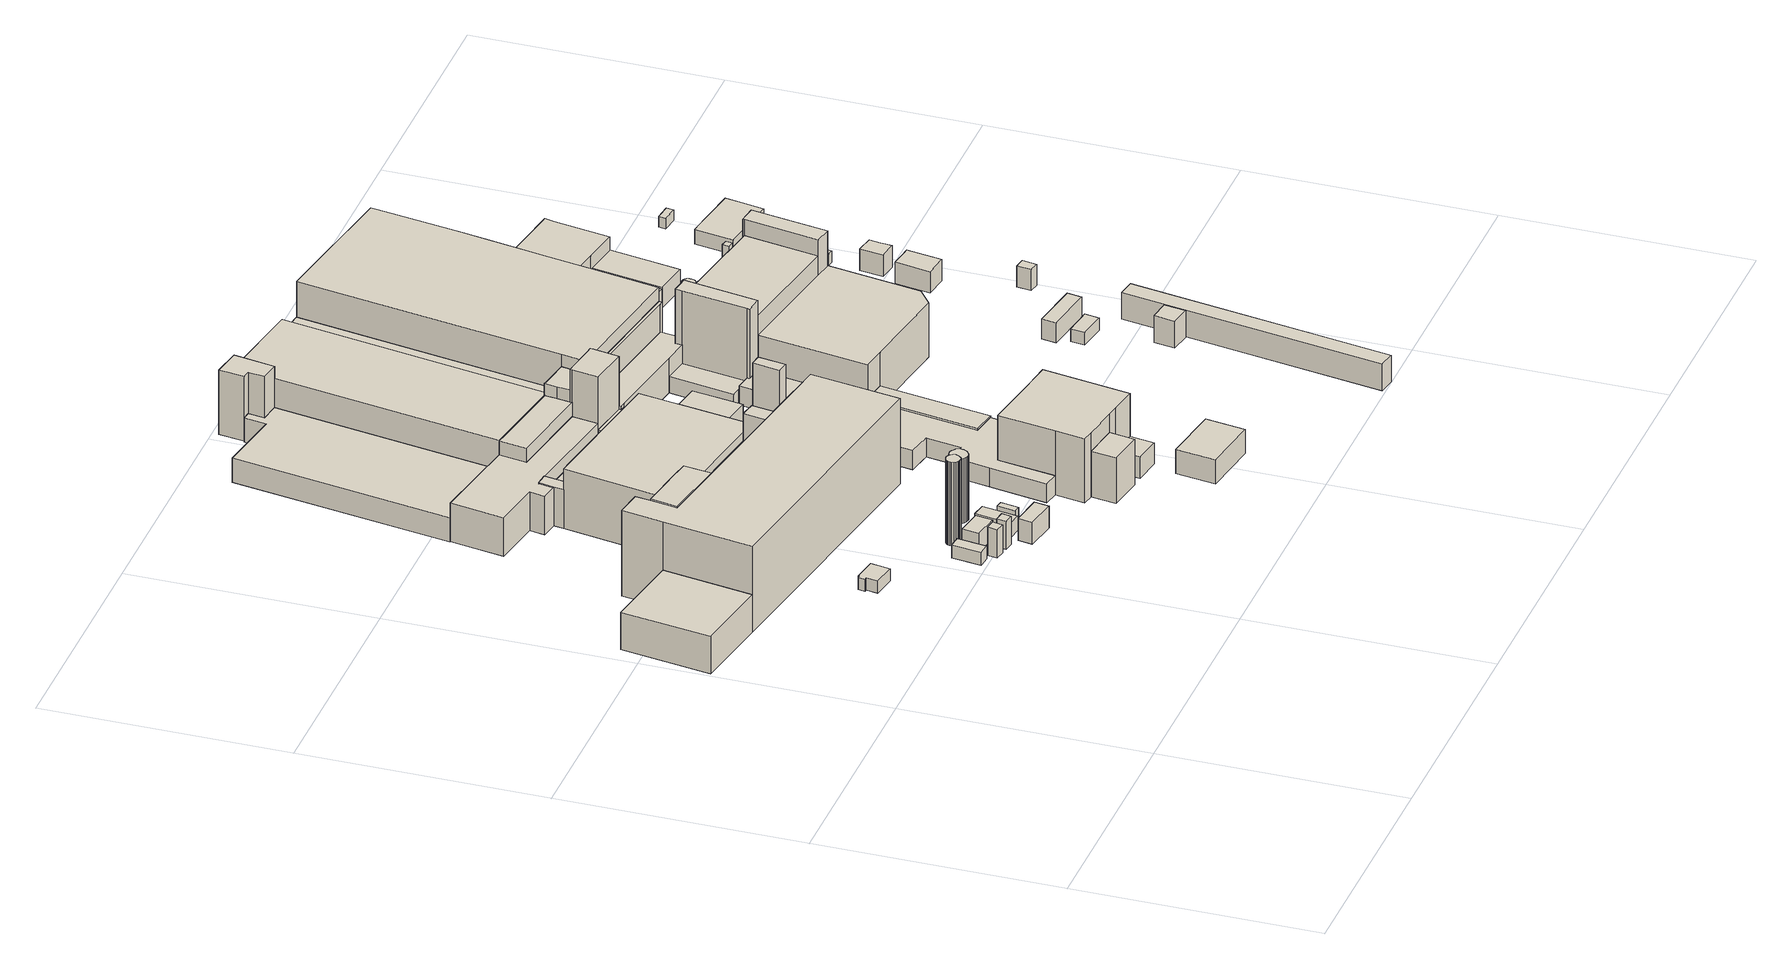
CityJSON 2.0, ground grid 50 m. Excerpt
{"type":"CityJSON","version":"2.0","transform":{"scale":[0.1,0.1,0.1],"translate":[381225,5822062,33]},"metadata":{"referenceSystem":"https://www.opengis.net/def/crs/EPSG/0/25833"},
"CityObjects":{
"building1":{"type":"Building","attributes":{"Gemeindeschluessel":"11000005","BezugspunktDach":"2200","function":"31001_2143","measuredHeight":2.59,"storeysAboveGround":1},"address":[{"country":"Germany","locality":"Berlin","thoroughfareNumber":"44 (38)","thoroughfareName":"Nonnendammallee"}],"geometry":[{"type":"Solid","lod":"1","boundaries":[[[[0,1,2,3,4,5,6,7]],[[8,9,10,11,12,13,14,15]],[[8,15,7,6]],[[9,8,6,5]],[[10,9,5,4]],[[11,10,4,3]],[[12,11,3,2]],[[13,12,2,1]],[[14,13,1,0]],[[15,14,0,7]]]]}]},
"building2":{"type":"Building","attributes":{"Gemeindeschluessel":"11000005","function":"31001_2143"},"address":[{"country":"Germany","locality":"Berlin","thoroughfareNumber":"44 (17)","thoroughfareName":"Nonnendammallee"}],"children":["building2-1","building2-2"]},
"building2-1":{"type":"BuildingPart","attributes":{"BezugspunktDach":"2200","measuredHeight":18.39,"storeysAboveGround":5},"parents":["building2"],"geometry":[{"type":"MultiSurface","lod":"1","boundaries":[[[16,17,18,19,20,21,22,23,24,25,26]],[[27,28,29,30,31,32,33,34,35,36,37]],[[27,38,39,40,26,25]],[[28,27,25,24]],[[29,28,24,23]],[[30,29,23,22]],[[31,30,22,21]],[[32,31,21,20]],[[33,32,20,19]],[[34,33,19,18]],[[35,34,18,17]],[[36,35,17,16]],[[37,36,16,26]],[[37,40,39,38,27]]]}]},
"building2-2":{"type":"BuildingPart","attributes":{"BezugspunktDach":"2200","measuredHeight":7.97,"storeysAboveGround":5},"parents":["building2"],"geometry":[{"type":"MultiSurface","lod":"1","boundaries":[[[39,38,41,42]],[[43,27,37,44]],[[43,44,42,41]],[[27,43,41,38]],[[37,27,37,39]],[[44,37,39,42]],[[45,38,39,37,27]]]}]},
"building3":{"type":"Building","attributes":{"Gemeindeschluessel":"11000005","BezugspunktDach":"2200","function":"31001_2100","measuredHeight":2.79,"storeysAboveGround":1},"address":[{"country":"Germany","locality":"Berlin","thoroughfareNumber":"44 (81)","thoroughfareName":"Nonnendammallee"}],"geometry":[{"type":"Solid","lod":"1","boundaries":[[[[46,47,48,49]],[[50,51,52,53]],[[50,53,49,48]],[[51,50,48,47]],[[52,51,47,46]],[[53,52,46,49]]]]}]},
"building4":{"type":"Building","attributes":{"Gemeindeschluessel":"11000005","BezugspunktDach":"2200","function":"31001_2200","measuredHeight":6.1,"storeysAboveGround":1},"address":[{"country":"Germany","locality":"Berlin","thoroughfareNumber":"44 (39)","thoroughfareName":"Nonnendammallee"}],"geometry":[{"type":"Solid","lod":"1","boundaries":[[[[54,55,56,57]],[[58,59,60,61]],[[58,61,57,56]],[[59,58,56,55]],[[60,59,55,54]],[[61,60,54,57]]]]}]},
"building5":{"type":"Building","attributes":{"Gemeindeschluessel":"11000005","BezugspunktDach":"2200","function":"31001_2200","measuredHeight":6.07,"storeysAboveGround":1},"address":[{"country":"Germany","locality":"Berlin","thoroughfareNumber":"44 (40)","thoroughfareName":"Nonnendammallee"}],"geometry":[{"type":"Solid","lod":"1","boundaries":[[[[62,63,64,65]],[[66,67,68,69]],[[66,69,65,64]],[[67,66,64,63]],[[68,67,63,62]],[[69,68,62,65]]]]}]},
"building6":{"type":"Building","attributes":{"Gemeindeschluessel":"11000005","BezugspunktDach":"2200","function":"31001_2200","measuredHeight":4.49,"storeysAboveGround":1},"address":[{"country":"Germany","locality":"Berlin","thoroughfareNumber":"44 (69)","thoroughfareName":"Nonnendammallee"}],"geometry":[{"type":"Solid","lod":"1","boundaries":[[[[70,71,72,73]],[[74,75,76,77]],[[74,77,73,72]],[[75,74,72,71]],[[76,75,71,70]],[[77,76,70,73]]]]}]},
"building7":{"type":"Building","attributes":{"Gemeindeschluessel":"11000005","BezugspunktDach":"2200","function":"31001_2200","measuredHeight":18.06,"storeysAboveGround":1},"address":[{"country":"Germany","locality":"Berlin","thoroughfareNumber":"44 (44)","thoroughfareName":"Nonnendammallee"}],"geometry":[{"type":"Solid","lod":"1","boundaries":[[[[78,79,80,81,82,83,84,85,86,87,88,89,90,91,92,93,94,95,96,97,98,99,100]],[[101,102,103,104,105,106,107,108,109,110,111,112,113,114,115,116,117,118,119,120,121,122,123]],[[101,123,100,99]],[[102,101,99,98]],[[103,102,98,97]],[[104,103,97,96]],[[105,104,96,95]],[[106,105,95,94]],[[107,106,94,93]],[[108,107,93,92]],[[109,108,92,91]],[[110,109,91,90]],[[111,110,90,89]],[[112,111,89,88]],[[113,112,88,87]],[[114,113,87,86]],[[115,114,86,85]],[[116,115,85,84]],[[117,116,84,83]],[[118,117,83,82]],[[119,118,82,81]],[[120,119,81,80]],[[121,120,80,79]],[[122,121,79,78]],[[123,122,78,100]]]]}]},
"building8":{"type":"Building","attributes":{"Gemeindeschluessel":"11000005","BezugspunktDach":"2200","function":"31001_2200","measuredHeight":4.67,"storeysAboveGround":1},"address":[{"country":"Germany","locality":"Berlin","thoroughfareNumber":"44 (80)","thoroughfareName":"Nonnendammallee"}],"geometry":[{"type":"Solid","lod":"1","boundaries":[[[[124,125,126,127]],[[128,129,130,131]],[[128,131,127,126]],[[129,128,126,125]],[[130,129,125,124]],[[131,130,124,127]]]]}]},
"building9":{"type":"Building","attributes":{"Gemeindeschluessel":"11000005","BezugspunktDach":"2200","function":"31001_2200","measuredHeight":3.02,"storeysAboveGround":1},"address":[{"country":"Germany","locality":"Berlin","thoroughfareNumber":"44 (41)","thoroughfareName":"Nonnendammallee"}],"geometry":[{"type":"Solid","lod":"1","boundaries":[[[[132,133,134,135]],[[136,137,138,139]],[[136,139,135,134]],[[137,136,134,133]],[[138,137,133,132]],[[139,138,132,135]]]]}]},
"building10":{"type":"Building","attributes":{"Gemeindeschluessel":"11000005","BezugspunktDach":"2200","function":"51009_1610","measuredHeight":8.38,"storeysAboveGround":0},"address":[{"country":"Germany","locality":"Berlin"}],"geometry":[{"type":"Solid","lod":"1","boundaries":[[[[140,141,142,143,144]],[[145,146,147,148,149]],[[145,149,144,143]],[[146,145,143,142]],[[147,146,142,141]],[[148,147,141,140]],[[149,148,140,144]]]]}]},
"building11":{"type":"Building","attributes":{"Gemeindeschluessel":"11000005","BezugspunktDach":"2200","function":"31001_2200","measuredHeight":13.95,"storeysAboveGround":1},"address":[{"country":"Germany","locality":"Berlin","thoroughfareNumber":"44 (43)","thoroughfareName":"Nonnendammallee"}],"geometry":[{"type":"Solid","lod":"1","boundaries":[[[[150,151,152,153,154,155,156,157,158,159,160,161,162,163,164,165,166,167,168,169,170,171,172,173,174]],[[175,176,177,178,179,180,181,182,183,184,185,186,187,188,189,190,191,192,193,194,195,196,197,198,199]],[[175,199,174,173]],[[176,175,173,172]],[[177,176,172,171]],[[178,177,171,170]],[[179,178,170,169]],[[180,179,169,168]],[[181,180,168,167]],[[182,181,167,166]],[[183,182,166,165]],[[184,183,165,164]],[[185,184,164,163]],[[186,185,163,162]],[[187,186,162,161]],[[188,187,161,160]],[[189,188,160,159]],[[190,189,159,158]],[[191,190,158,157]],[[192,191,157,156]],[[193,192,156,155]],[[194,193,155,154]],[[195,194,154,153]],[[196,195,153,152]],[[197,196,152,151]],[[198,197,151,150]],[[199,198,150,174]]]]}]},
"building12":{"type":"Building","attributes":{"Gemeindeschluessel":"11000005","BezugspunktDach":"2200","function":"31001_2200","measuredHeight":2.34,"storeysAboveGround":1},"address":[{"country":"Germany","locality":"Berlin","thoroughfareNumber":"44 (42)","thoroughfareName":"Nonnendammallee"}],"geometry":[{"type":"Solid","lod":"1","boundaries":[[[[200,201,202,203]],[[204,205,206,207]],[[204,207,203,202]],[[205,204,202,201]],[[206,205,201,200]],[[207,206,200,203]]]]}]},
"building13":{"type":"Building","attributes":{"Gemeindeschluessel":"11000005","BezugspunktDach":"2200","function":"31001_2111","measuredHeight":9.82,"storeysAboveGround":2},"address":[{"country":"Germany","locality":"Berlin","thoroughfareNumber":"44 (21)","thoroughfareName":"Nonnendammallee"}],"geometry":[{"type":"Solid","lod":"1","boundaries":[[[[208,209,210,211]],[[212,213,214,215]],[[212,215,211,210]],[[213,212,210,209]],[[214,213,209,208]],[[215,214,208,211]]]]}]},
"building14":{"type":"Building","attributes":{"Gemeindeschluessel":"11000005","BezugspunktDach":"2200","function":"31001_2111","measuredHeight":4.55,"storeysAboveGround":1},"address":[{"country":"Germany","locality":"Berlin","thoroughfareNumber":"44 (22)","thoroughfareName":"Nonnendammallee"}],"geometry":[{"type":"Solid","lod":"1","boundaries":[[[[216,217,218,219]],[[220,221,222,223]],[[220,223,219,218]],[[221,220,218,217]],[[222,221,217,216]],[[223,222,216,219]]]]}]},
"building15":{"type":"Building","attributes":{"Gemeindeschluessel":"11000005","BezugspunktDach":"2200","function":"51009_1610","measuredHeight":6.67,"storeysAboveGround":0},"address":[{"country":"Germany","locality":"Berlin"}],"geometry":[{"type":"Solid","lod":"1","boundaries":[[[[224,225,226,227,228,229,230]],[[231,232,233,234,235,236,237]],[[231,237,230,229]],[[232,231,229,228]],[[233,232,228,227]],[[234,233,227,226]],[[235,234,226,225]],[[236,235,225,224]],[[237,236,224,230]]]]}]},
"building16":{"type":"Building","attributes":{"Gemeindeschluessel":"11000005","BezugspunktDach":"2200","function":"31001_2523","measuredHeight":5.14,"storeysAboveGround":1},"address":[{"country":"Germany","locality":"Berlin","thoroughfareNumber":"44 (20)","thoroughfareName":"Nonnendammallee"}],"geometry":[{"type":"Solid","lod":"1","boundaries":[[[[238,239,240,241]],[[242,243,244,245]],[[242,245,241,240]],[[243,242,240,239]],[[244,243,239,238]],[[245,244,238,241]]]]}]},
"building17":{"type":"Building","attributes":{"Gemeindeschluessel":"11000005","function":"31001_2520"},"address":[{"country":"Germany","locality":"Berlin","thoroughfareNumber":"44 (18)","thoroughfareName":"Nonnendammallee"}],"children":["building17-1","building17-2"]},
"building17-1":{"type":"BuildingPart","attributes":{"BezugspunktDach":"2200","measuredHeight":13.82,"storeysAboveGround":3},"parents":["building17"],"geometry":[{"type":"MultiSurface","lod":"1","boundaries":[[[246,247,248,249,250,251,252,253,254]],[[255,256,257,258,221,220,213,212,259]],[[255,259,254,253]],[[256,255,260,261,262,263,253,252]],[[264,262,252,251]],[[257,256,261,265,266]],[[258,257,251,250]],[[221,258,250,249]],[[220,221,249,248]],[[213,220,248,247]],[[212,213,247,246]],[[259,212,246,254]],[[263,262,261,260]],[[266,265,261,262,264]]]}]},
"building17-2":{"type":"BuildingPart","attributes":{"BezugspunktDach":"2200","measuredHeight":4.2,"storeysAboveGround":3},"parents":["building17"],"geometry":[{"type":"Solid","lod":"1","boundaries":[[[[263,262,264,267,268,269,270,271,272,273,274,275,276,277,278,279,280,281,282,283]],[[284,285,286,287,288,289,290,291,292,293,294,295,296,297,298,299,265,261,260,300]],[[284,300,283,282]],[[285,284,282,281]],[[286,285,281,280]],[[287,286,280,279]],[[288,287,279,278]],[[289,288,278,277]],[[290,289,277,276]],[[291,290,276,275]],[[292,291,275,274]],[[293,292,274,273]],[[294,293,273,272]],[[295,294,272,271]],[[296,295,271,270]],[[297,296,270,269]],[[298,297,269,268]],[[299,298,268,267]],[[265,299,267,264]],[[300,260,263,283]],[[261,265,264,262]],[[261,262,263,260]]]]}]},
"building18":{"type":"Building","attributes":{"Gemeindeschluessel":"11000005","BezugspunktDach":"2200","function":"31001_2143","measuredHeight":4.33,"storeysAboveGround":1},"address":[{"country":"Germany","locality":"Berlin","thoroughfareNumber":"44 (10)","thoroughfareName":"Nonnendammallee"}],"geometry":[{"type":"Solid","lod":"1","boundaries":[[[[301,302,303,304,305,306]],[[307,308,309,310,311,312]],[[307,312,306,305]],[[308,307,305,304]],[[309,308,304,303]],[[310,309,303,302]],[[311,310,302,301]],[[312,311,301,306]]]]}]},
"building19":{"type":"Building","attributes":{"Gemeindeschluessel":"11000005","BezugspunktDach":"2200","function":"51009_1610","measuredHeight":4.58,"storeysAboveGround":0},"address":[{"country":"Germany","locality":"Berlin"}],"geometry":[{"type":"Solid","lod":"1","boundaries":[[[[313,314,315,316]],[[297,317,299,298]],[[297,298,316,315]],[[317,297,315,314]],[[299,317,314,313]],[[298,299,313,316]]]]}]},
"building20":{"type":"Building","attributes":{"Gemeindeschluessel":"11000005","BezugspunktDach":"2200","function":"31001_2523","measuredHeight":11.85,"storeysAboveGround":1},"address":[{"country":"Germany","locality":"Berlin","thoroughfareNumber":"44 (71)","thoroughfareName":"Nonnendammallee"}],"geometry":[{"type":"Solid","lod":"1","boundaries":[[[[318,319,320,321]],[[322,323,324,325]],[[322,325,321,320]],[[323,322,320,319]],[[324,323,319,318]],[[325,324,318,321]]]]}]},
"building21":{"type":"Building","attributes":{"Gemeindeschluessel":"11000005","function":"31001_2111"},"address":[{"country":"Germany","locality":"Berlin","thoroughfareNumber":"44 (9)","thoroughfareName":"Nonnendammallee"}],"children":["building21-1","building21-2","building21-3","building21-4","building21-5","building21-6","building21-7","building21-8","building21-9","building21-10","building21-11","building21-12","building21-13","building21-14","building21-15","building21-16","building21-17","building21-18","building21-19","building21-20","building21-21","building21-22"]},
"building21-1":{"type":"BuildingPart","attributes":{"BezugspunktDach":"2200","measuredHeight":19.28,"storeysAboveGround":5},"parents":["building21"],"geometry":[{"type":"MultiSurface","lod":"1","boundaries":[[[326,327,328,329,330]],[[331,332,333,334,335]],[[336,337,338,339,331,335,330,329]],[[332,331,329,328]],[[333,332,328,327]],[[334,333,327,326]],[[335,334,326,330]],[[339,338,337,336]]]}]},
"building21-2":{"type":"BuildingPart","attributes":{"BezugspunktDach":"2200","measuredHeight":7.41,"storeysAboveGround":5},"parents":["building21"],"geometry":[{"type":"MultiSurface","lod":"1","boundaries":[[[340,341,342,343,344,345,346,347,348,349,350,351,352]],[[353,354,355,356,357,358,359,360,361,362,363,364,365]],[[366,367,349,348]],[[356,355,368,369]],[[357,356,348,347]],[[358,357,347,346]],[[359,358,346,345]],[[360,359,345,344]],[[361,360,344,343]],[[370,371,372,362,361,343,342]],[[373,374,370,362,363,362,342,341]],[[364,363,341,340]],[[365,364,340,352]],[[353,365,352,351]],[[354,353,351,350]],[[354,350,349,355]],[[369,368,367,366]],[[362,372,371,370]],[[363,362,370,374,373]]]}]},
"building21-3":{"type":"BuildingPart","attributes":{"BezugspunktDach":"2200","measuredHeight":4.1,"storeysAboveGround":5},"parents":["building21"],"geometry":[{"type":"MultiSurface","lod":"1","boundaries":[[[375,376,377,371,374,378,379,380]],[[381,382,363,372,383,384,385,386]],[[381,386,380,379]],[[382,381,379,378]],[[363,382,378,374]],[[383,372,371,377]],[[384,383,377,376]],[[385,384,376,375]],[[386,385,375,380]],[[372,362,370,371]],[[363,374,370,362]]]}]},
"building21-4":{"type":"BuildingPart","attributes":{"BezugspunktDach":"2200","measuredHeight":19.28,"storeysAboveGround":5},"parents":["building21"],"geometry":[{"type":"MultiSurface","lod":"1","boundaries":[[[387,388,389,390,391,392,393,394,395,396,397]],[[398,399,400,401,402,403,355,365,404,405,406]],[[398,407,408,406,397,396]],[[399,398,396,395],[398,399,409,410]],[[400,399,395,394]],[[401,400,394,393]],[[402,401,393,392]],[[403,402,392,391]],[[411,367,412,391,390]],[[355,403,413,414,368]],[[365,355,390,389],[353,365,352,351],[350,349,355,354,353,351]],[[404,365,389,388]],[[415,416,388,387]],[[406,408,407,398]],[[409,399,398,410]],[[368,414,413,412,367,411]],[[352,365,353,351]],[[351,353,354,350]],[[354,355,349,350]],[[417,405,404,416,415]],[[406,405,387,397]]]}]},
"building21-5":{"type":"BuildingPart","attributes":{"BezugspunktDach":"2200","measuredHeight":13.25,"storeysAboveGround":5},"parents":["building21"],"geometry":[{"type":"MultiSurface","lod":"1","boundaries":[[[418,419,416,415,420]],[[405,404,421,422,423]],[[404,405,404,416]],[[421,404,416,419]],[[422,421,419,418]],[[423,424,425,418,420]],[[423,420,415,405]],[[416,404,405,415]],[[422,425,424,423]]]}]},
"building21-6":{"type":"BuildingPart","attributes":{"BezugspunktDach":"2200","measuredHeight":9.04,"storeysAboveGround":5},"parents":["building21"],"geometry":[{"type":"MultiSurface","lod":"1","boundaries":[[[410,409,426,427,428]],[[429,430,399,398,431]],[[430,429,427,426]],[[399,430,426,409]],[[429,431,428,427]],[[432,398,399,433,409,410]],[[398,410,428,431]]]}]},
"building21-7":{"type":"BuildingPart","attributes":{"BezugspunktDach":"2200","measuredHeight":7.42,"storeysAboveGround":5},"parents":["building21"],"geometry":[{"type":"MultiSurface","lod":"1","boundaries":[[[434,435,436,437,438,425,424,439,440]],[[232,423,422,441,442,443,444,234,233]],[[232,233,440,439]],[[441,422,425,438]],[[442,441,445,441,442,437]],[[444,443,436,435]],[[234,444,435,434]],[[233,234,434,440]],[[423,232,439,424]],[[422,423,424,425]],[[438,437,442,441,445]],[[443,442,437,436]]]}]},
"building21-8":{"type":"BuildingPart","attributes":{"BezugspunktDach":"2200","measuredHeight":18.5,"storeysAboveGround":5},"parents":["building21"],"geometry":[{"type":"MultiSurface","lod":"1","boundaries":[[[446,447,448,449,450]],[[451,452,453,454,455]],[[451,455,450,449]],[[452,451,449,448]],[[453,452,453,456,457,448,447]],[[458,459,460,447,446]],[[461,454,453,462,463]],[[455,454,446,450]],[[457,456,453,452]],[[461,463,459,458]],[[463,462,460,459]]]}]},
"building21-9":{"type":"BuildingPart","attributes":{"BezugspunktDach":"2200","measuredHeight":19.13,"storeysAboveGround":5},"parents":["building21"],"geometry":[{"type":"MultiSurface","lod":"1","boundaries":[[[464,465,466,467,468,469,470]],[[294,443,442,441,471,296,295]],[[294,295,470,469]],[[443,294,469,468]],[[442,437,436,468,467]],[[438,437,442,467,466]],[[471,441,466,465]],[[472,473,474,465,464]],[[295,296,464,470]],[[443,436,437,442]],[[441,442,437,438]],[[296,471,474,473,472]]]}]},
"building21-10":{"type":"BuildingPart","attributes":{"BezugspunktDach":"2200","measuredHeight":18.09,"storeysAboveGround":5},"parents":["building21"],"geometry":[{"type":"MultiSurface","lod":"1","boundaries":[[[475,476,477,478,479,480,481]],[[482,483,406,405,423,232,231]],[[484,485,231,481,480]],[[483,486,487,480,479]],[[408,488,479,478]],[[387,397,478,477]],[[420,415,405,423,405,477,476]],[[439,424,476,475]],[[231,232,475,481]],[[482,231,485,484]],[[482,487,486,483]],[[406,483,489,488,408]],[[405,406,397,387]],[[423,405,415,420]],[[232,423,424,439]]]}]},
"building21-11":{"type":"BuildingPart","attributes":{"BezugspunktDach":"2200","measuredHeight":18.71,"storeysAboveGround":5},"parents":["building21"],"geometry":[{"type":"MultiSurface","lod":"1","boundaries":[[[490,491,492,493]],[[494,495,496,497]],[[494,498,499,493,492]],[[495,500,501,492,491]],[[496,495,491,490]],[[497,496,490,493]],[[497,499,498,494]],[[494,502,501,500,495]]]}]},
"building21-12":{"type":"BuildingPart","attributes":{"BezugspunktDach":"2200","measuredHeight":5.95,"storeysAboveGround":5},"parents":["building21"],"geometry":[{"type":"Solid","lod":"1","boundaries":[[[[366,503,412,367]],[[414,504,369,368]],[[504,414,412,503]],[[369,504,503,366]],[[414,368,367,412]],[[368,369,366,367]]]]}]},
"building21-13":{"type":"BuildingPart","attributes":{"BezugspunktDach":"2200","measuredHeight":14.47,"storeysAboveGround":5},"parents":["building21"],"geometry":[{"type":"MultiSurface","lod":"1","boundaries":[[[456,501,500,505,506,507,508,509,510,511,457]],[[149,148,512,513,514,515,516,517,518,453,452]],[[149,452,457,511]],[[148,149,511,510]],[[512,148,512,519,520,510,509]],[[513,512,509,508]],[[514,513,508,507]],[[515,514,507,506]],[[516,515,506,505]],[[517,516,505,500]],[[518,517,495,494,501]],[[453,518,521,462,460,498,501,456]],[[520,519,512,148]],[[500,501,494,495]],[[498,460,462,521]],[[452,453,456,457,522]]]}]},
"building21-14":{"type":"BuildingPart","attributes":{"BezugspunktDach":"2200","measuredHeight":8.29,"storeysAboveGround":5},"parents":["building21"],"geometry":[{"type":"MultiSurface","lod":"1","boundaries":[[[523,524,525,526,527,485,484,528,529,530,531]],[[532,533,534,535,536,537,538,539,540,541,542]],[[532,542,531,530]],[[533,543,544,545,530,529]],[[534,533,529,546,547]],[[535,534,548,547,549]],[[536,535,482,231]],[[537,536,485,527],[550,147,551,552]],[[538,537,527,526]],[[539,538,526,525]],[[540,539,525,524]],[[541,540,524,523]],[[542,541,523,531]],[[532,545,544,543,533]],[[547,546,529,528]],[[549,547,548,528,484]],[[231,482,553,484,485]],[[551,147,550,552]]]}]},
"building21-15":{"type":"BuildingPart","attributes":{"BezugspunktDach":"2200","measuredHeight":14.52,"storeysAboveGround":5},"parents":["building21"],"geometry":[{"type":"MultiSurface","lod":"1","boundaries":[[[499,498,460,459,458]],[[463,462,521,554,461]],[[554,521,494,497,499]],[[461,554,499,458]],[[463,461,458,459]],[[463,459,460,462]],[[462,555,460,498,521]],[[498,499,497,494]]]}]},
"building21-16":{"type":"BuildingPart","attributes":{"BezugspunktDach":"2200","measuredHeight":5.26,"storeysAboveGround":5},"parents":["building21"],"geometry":[{"type":"MultiSurface","lod":"1","boundaries":[[[543,556,557,558,559,560,561,544]],[[562,563,564,565,566,567,568,569]],[[562,569,544,561]],[[563,562,561,560]],[[564,563,560,559]],[[565,564,559,570,571]],[[566,565,571,572]],[[567,566,573,572,574]],[[568,567,574,546,543]],[[569,568,543,533,532]],[[571,570,559,558]],[[572,571,575,558,557]],[[574,572,573,557,556]],[[556,543,546,574]],[[532,533,543,544]]]}]},
"building21-17":{"type":"BuildingPart","attributes":{"BezugspunktDach":"2200","measuredHeight":5.81,"storeysAboveGround":5},"parents":["building21"],"geometry":[{"type":"MultiSurface","lod":"1","boundaries":[[[519,552,551,520]],[[147,550,512,148]],[[147,148,520,551]],[[512,550,552,519]],[[550,147,576,551,552]],[[512,577,519,520,148]]]}]},
"building21-18":{"type":"BuildingPart","attributes":{"BezugspunktDach":"2200","measuredHeight":11.23,"storeysAboveGround":5},"parents":["building21"],"geometry":[{"type":"MultiSurface","lod":"1","boundaries":[[[578,579,580,581,582,583,584]],[[574,585,586,587,588,589,546]],[[556,543,590,584,583]],[[586,585,582,581]],[[587,586,591,429,431,428,427,581,580]],[[589,588,579,578]],[[592,593,594,578,584]],[[574,546,590,543,556]],[[583,582,585,574]],[[427,428,431,429,591]],[[588,587,580,579]],[[546,589,594,593,592]]]}]},
"building21-19":{"type":"BuildingPart","attributes":{"BezugspunktDach":"2200","measuredHeight":14.86,"storeysAboveGround":5},"parents":["building21"],"geometry":[{"type":"MultiSurface","lod":"1","boundaries":[[[408,407,595,596,597,488]],[[598,588,587,599,600,601]],[[602,486,603,488,597]],[[588,589,594,602,597,596]],[[587,588,596,595],[587,580,579,588]],[[599,587,428,595,407],[431,398,410,428]],[[600,599,407,398,406,408]],[[601,600,604,406,483]],[[598,601,603,486,602]],[[598,602,594,589]],[[580,587,588,579]],[[410,398,431,428]],[[408,406,398,407]],[[483,406,604,408,488]]]}]},
"building21-20":{"type":"BuildingPart","attributes":{"BezugspunktDach":"2200","measuredHeight":11.23,"storeysAboveGround":5},"parents":["building21"],"geometry":[{"type":"MultiSurface","lod":"1","boundaries":[[[487,486,594,593,605]],[[546,589,601,549,547]],[[529,528,547,605,593]],[[549,601,483,482,487]],[[606,528,484,549,487,605]],[[546,547,528,529]],[[589,546,593,594,607]],[[601,589,594,486]],[[608,486,487,482,483]],[[547,549,484,528,606]]]}]},
"building21-21":{"type":"BuildingPart","attributes":{"BezugspunktDach":"2200","measuredHeight":13.87,"storeysAboveGround":5},"parents":["building21"],"geometry":[{"type":"MultiSurface","lod":"1","boundaries":[[[609,610,611,612,613,614]],[[615,585,574,572,571,570]],[[615,570,614,613]],[[585,615,613,612]],[[574,583,582,585,612,611]],[[572,557,556,611,610]],[[558,557,610,609]],[[570,559,558,609,614]],[[585,582,583,574]],[[574,616,556,557,572]],[[572,557,558,571]],[[571,558,559,570]]]}]},
"building21-22":{"type":"BuildingPart","attributes":{"BezugspunktDach":"2200","measuredHeight":15.85,"storeysAboveGround":5},"parents":["building21"],"geometry":[{"type":"Solid","lod":"1","boundaries":[[[[337,336,474,473]],[[471,339,338,296]],[[339,471,474,336]],[[296,338,337,473]],[[296,473,474,471]],[[338,339,336,337]]]]}]},
"building22":{"type":"Building","attributes":{"Gemeindeschluessel":"11000005","BezugspunktDach":"2200","function":"31001_2120","measuredHeight":3.5,"storeysAboveGround":1},"address":[{"country":"Germany","locality":"Berlin","thoroughfareNumber":"44 (11)","thoroughfareName":"Nonnendammallee"}],"geometry":[{"type":"Solid","lod":"1","boundaries":[[[[617,618,619,620,621,622]],[[444,443,294,293,623,624]],[[444,624,622,621]],[[443,444,621,620]],[[294,443,620,619]],[[293,294,619,618]],[[623,293,618,617]],[[624,623,617,622]]]]}]},
"building23":{"type":"Building","attributes":{"Gemeindeschluessel":"11000005","BezugspunktDach":"2200","function":"51009_1610","measuredHeight":11.67,"storeysAboveGround":0},"address":[{"country":"Germany","locality":"Berlin"}],"geometry":[{"type":"Solid","lod":"1","boundaries":[[[[625,626,627,628,629,630,631]],[[296,338,632,633,634,317,297]],[[296,297,631,630]],[[338,296,630,629]],[[632,338,629,628]],[[633,632,628,627]],[[634,633,627,626]],[[317,634,626,625]],[[297,317,625,631]]]]}]},
"building24":{"type":"Building","attributes":{"Gemeindeschluessel":"11000005","BezugspunktDach":"2200","function":"31001_2560","measuredHeight":13.93,"storeysAboveGround":1},"address":[{"country":"Germany","locality":"Berlin","thoroughfareNumber":"44 (72)","thoroughfareName":"Nonnendammallee"}],"geometry":[{"type":"Solid","lod":"1","boundaries":[[[[635,636,637,638,639,640,641,642,643,644,645,646,647,648,649,650,651,652,653,654,655,656,657]],[[658,659,660,661,662,663,664,665,666,667,668,669,670,671,672,673,674,675,676,677,678,679,680]],[[658,680,657,656]],[[659,658,656,655]],[[660,659,655,654]],[[661,660,654,653]],[[662,661,653,652]],[[663,662,652,651]],[[664,663,651,650]],[[665,664,650,649]],[[666,665,649,648]],[[667,666,648,647]],[[668,667,647,646]],[[669,668,646,645]],[[670,669,645,644]],[[671,670,644,643]],[[672,671,643,642]],[[673,672,642,641]],[[674,673,641,640]],[[675,674,640,639]],[[676,675,639,638]],[[677,676,638,637]],[[678,677,637,636]],[[679,678,636,635]],[[680,679,635,657]]]]}]},
"building25":{"type":"Building","attributes":{"Gemeindeschluessel":"11000005","BezugspunktDach":"2200","function":"51009_1610","measuredHeight":5.82,"storeysAboveGround":0},"address":[{"country":"Germany","locality":"Berlin"}],"geometry":[{"type":"Solid","lod":"1","boundaries":[[[[681,682,683,684]],[[685,686,687,688]],[[685,688,684,683]],[[686,685,683,682]],[[687,686,682,681]],[[688,687,681,684]]]]}]},
"building26":{"type":"Building","attributes":{"Gemeindeschluessel":"11000005","BezugspunktDach":"2200","function":"31001_2200","measuredHeight":5.71,"storeysAboveGround":1},"address":[{"country":"Germany","locality":"Berlin","thoroughfareNumber":"44 (68)","thoroughfareName":"Nonnendammallee"}],"geometry":[{"type":"Solid","lod":"1","boundaries":[[[[689,690,691,692]],[[693,694,695,696]],[[693,696,692,691]],[[694,693,691,690]],[[695,694,690,689]],[[696,695,689,692]]]]}]},
"building27":{"type":"Building","attributes":{"Gemeindeschluessel":"11000005","BezugspunktDach":"2200","function":"31001_2143","measuredHeight":2.63,"storeysAboveGround":1},"address":[{"country":"Germany","locality":"Berlin","thoroughfareNumber":"44 (67)","thoroughfareName":"Nonnendammallee"}],"geometry":[{"type":"Solid","lod":"1","boundaries":[[[[697,698,699,700]],[[701,702,703,704]],[[701,704,700,699]],[[702,701,699,698]],[[703,702,698,697]],[[704,703,697,700]]]]}]},
"building28":{"type":"Building","attributes":{"Gemeindeschluessel":"11000005","BezugspunktDach":"2200","function":"31001_2523","measuredHeight":4.29,"storeysAboveGround":1},"address":[{"country":"Germany","locality":"Berlin","thoroughfareNumber":"44 (66)","thoroughfareName":"Nonnendammallee"}],"geometry":[{"type":"Solid","lod":"1","boundaries":[[[[705,706,707,708]],[[709,710,711,712]],[[709,712,708,707]],[[710,709,707,706]],[[711,710,706,705]],[[712,711,705,708]]]]}]},
"building29":{"type":"Building","attributes":{"Gemeindeschluessel":"11000005","BezugspunktDach":"2200","function":"31001_2143","measuredHeight":4.41,"storeysAboveGround":1},"address":[{"country":"Germany","locality":"Berlin","thoroughfareNumber":"44 (14)","thoroughfareName":"Nonnendammallee"}],"geometry":[{"type":"Solid","lod":"1","boundaries":[[[[713,714,715,716]],[[372,361,717,383]],[[372,383,716,715]],[[361,372,715,714]],[[717,361,714,713]],[[383,717,713,716]]]]}]},
"building30":{"type":"Building","attributes":{"Gemeindeschluessel":"11000005","BezugspunktDach":"2200","function":"31001_2200","measuredHeight":4.49,"storeysAboveGround":1},"address":[{"country":"Germany","locality":"Berlin","thoroughfareNumber":"44 (65)","thoroughfareName":"Nonnendammallee"}],"geometry":[{"type":"Solid","lod":"1","boundaries":[[[[718,719,720,721]],[[722,723,724,725]],[[722,725,721,720]],[[723,722,720,719]],[[724,723,719,718]],[[725,724,718,721]]]]}]},
"building31":{"type":"Building","attributes":{"Gemeindeschluessel":"11000005","BezugspunktDach":"2200","function":"31001_2200","measuredHeight":5.02,"storeysAboveGround":1},"address":[{"country":"Germany","locality":"Berlin","thoroughfareNumber":"44 (74)","thoroughfareName":"Nonnendammallee"}],"geometry":[{"type":"Solid","lod":"1","boundaries":[[[[726,727,728,729,730]],[[731,732,733,734,735]],[[731,735,730,729]],[[732,731,729,728]],[[733,732,728,727]],[[734,733,727,726]],[[735,734,726,730]]]]}]},
"building32":{"type":"Building","attributes":{"Gemeindeschluessel":"11000005","BezugspunktDach":"2200","function":"31001_2200","measuredHeight":4.92,"storeysAboveGround":1},"address":[{"country":"Germany","locality":"Berlin","thoroughfareNumber":"44 (73)","thoroughfareName":"Nonnendammallee"}],"geometry":[{"type":"Solid","lod":"1","boundaries":[[[[736,737,738,739,740]],[[741,742,743,744,745]],[[741,745,740,739]],[[742,741,739,738]],[[743,742,738,737]],[[744,743,737,736]],[[745,744,736,740]]]]}]},
"building33":{"type":"Building","attributes":{"Gemeindeschluessel":"11000005","BezugspunktDach":"2200","function":"31001_2143","measuredHeight":2.47,"storeysAboveGround":1},"address":[{"country":"Germany","locality":"Berlin","thoroughfareNumber":"44 (64)","thoroughfareName":"Nonnendammallee"}],"geometry":[{"type":"Solid","lod":"1","boundaries":[[[[746,747,748,749]],[[750,751,752,753]],[[750,753,749,748]],[[751,750,748,747]],[[752,751,747,746]],[[753,752,746,749]]]]}]},
"building34":{"type":"Building","attributes":{"Gemeindeschluessel":"11000005","BezugspunktDach":"2200","function":"31001_2143","measuredHeight":2.58,"storeysAboveGround":1},"address":[{"country":"Germany","locality":"Berlin","thoroughfareNumber":"44 (62)","thoroughfareName":"Nonnendammallee"}],"geometry":[{"type":"Solid","lod":"1","boundaries":[[[[754,755,756,757]],[[758,759,760,761]],[[758,761,757,756]],[[759,758,756,755]],[[760,759,755,754]],[[761,760,754,757]]]]}]},
"building35":{"type":"Building","attributes":{"Gemeindeschluessel":"11000005","BezugspunktDach":"2200","function":"31001_2143","measuredHeight":3.25,"storeysAboveGround":1},"address":[{"country":"Germany","locality":"Berlin","thoroughfareNumber":"44 (61)","thoroughfareName":"Nonnendammallee"}],"geometry":[{"type":"Solid","lod":"1","boundaries":[[[[762,763,764,765]],[[766,767,768,769]],[[766,769,765,764]],[[767,766,764,763]],[[768,767,763,762]],[[769,768,762,765]]]]}]},
"building36":{"type":"Building","attributes":{"Gemeindeschluessel":"11000005","BezugspunktDach":"2200","function":"31001_2143","measuredHeight":2.24,"storeysAboveGround":1},"address":[{"country":"Germany","locality":"Berlin","thoroughfareNumber":"44 (59)","thoroughfareName":"Nonnendammallee"}],"geometry":[{"type":"Solid","lod":"1","boundaries":[[[[770,771,772,773]],[[774,775,776,777]],[[774,777,773,772]],[[775,774,772,771]],[[776,775,771,770]],[[777,776,770,773]]]]}]}
},
"vertices":[
[373,682,38],[369,658,38],[418,650,38],[424,690,38],[375,698,38],[375,696,38],[370,696,38],[368,682,38],[370,696,12],[375,696,12],[375,698,12],[424,690,12],[418,650,12],[369,658,12],[373,682,12],[368,682,12],
[749,741,195],[778,925,195],[651,945,195],[619,950,195],[386,987,195],[254,1008,195],[263,1063,195],[267,1094,195],[212,1102,195],[199,1017,195],[169,833,195],[199,1017,11],[212,1102,11],[267,1094,11],[263,1063,11],[254,1008,11],[386,987,11],[619,950,11],[651,945,11],[778,925,11],[749,741,11],[169,833,11],[199,1017,91],[169,833,91],[169,833,85],
[33,1044,91],[4,860,91],[33,1044,11],[4,860,11],[199,1017,32],
[545,505,41],[553,565,41],[529,568,41],[521,508,41],[529,568,13],[553,565,13],[545,505,13],[521,508,13],
[575,484,74],[578,505,74],[558,508,74],[555,488,74],[558,508,13],[578,505,13],[575,484,13],[555,488,13],
[609,479,73],[613,499,73],[592,502,73],[589,482,73],[592,502,13],[613,499,13],[609,479,13],[589,482,13],
[616,518,54],[621,552,54],[568,561,54],[562,527,54],[568,561,13],[621,552,13],[616,518,13],[562,527,13],
[569,581,193],[570,577,193],[572,574,193],[575,571,193],[578,570,193],[582,569,193],[586,569,193],[589,570,193],[592,573,193],[595,576,193],[596,579,193],[597,583,193],[596,587,193],[594,591,193],[592,594,193],[588,596,193],[585,597,193],[581,597,193],[577,596,193],[574,594,193],[571,591,193],[570,588,193],[569,585,193],[570,588,13],[571,591,13],[574,594,13],[577,596,13],[581,597,13],[585,597,13],[588,596,13],[592,594,13],[594,591,13],[596,587,13],[597,583,13],[596,579,13],[595,576,13],[592,573,13],[589,570,13],[586,569,13],[582,569,13],[578,570,13],[575,571,13],[572,574,13],[570,577,13],[569,581,13],[569,585,13],
[687,432,59],[692,462,59],[628,472,59],[623,443,59],[628,472,12],[692,462,12],[687,432,12],[623,443,12],
[659,483,44],[671,556,44],[642,561,44],[630,487,44],[642,561,13],[671,556,13],[659,483,13],[630,487,13],
[426,1274,97],[434,1326,97],[410,1329,97],[404,1298,97],[401,1278,97],[404,1298,13],[410,1329,13],[434,1326,13],[426,1274,13],[401,1278,13],
[646,596,152],[647,592,152],[650,588,152],[653,585,152],[657,583,152],[661,581,152],[666,581,152],[670,582,152],[674,585,152],[678,588,152],[680,592,152],[682,596,152],[682,601,152],[681,606,152],[679,610,152],[676,613,152],[672,616,152],[668,618,152],[663,618,152],[658,617,152],[654,616,152],[651,613,152],[648,609,152],[646,605,152],[645,600,152],[646,605,13],[648,609,13],[651,613,13],[654,616,13],[658,617,13],[663,618,13],[668,618,13],[672,616,13],[676,613,13],[679,610,13],[681,606,13],[682,601,13],[682,596,13],[680,592,13],[678,588,13],[674,585,13],[670,582,13],[666,581,13],[661,581,13],[657,583,13],[653,585,13],[650,588,13],[647,592,13],[646,596,13],[645,600,13],
[701,496,36],[707,532,36],[693,535,36],[687,498,36],[693,535,13],[707,532,13],[701,496,13],[687,498,13],
[880,330,111],[888,382,111],[814,393,111],[806,342,111],[814,393,13],[888,382,13],[880,330,13],[806,342,13],
[960,319,59],[968,369,59],[912,378,59],[904,328,59],[912,378,13],[968,369,13],[960,319,13],[904,328,13],
[697,1231,81],[735,1259,81],[737,1273,81],[726,1275,81],[726,1279,81],[645,1292,81],[636,1241,81],[645,1292,14],[726,1279,14],[726,1275,14],[737,1273,14],[735,1259,14],[697,1231,14],[636,1241,14],
[1053,174,62],[1065,255,62],[946,273,62],[934,191,62],[946,273,10],[1065,255,10],[1053,174,10],[934,191,10],
[814,393,151],[888,382,151],[912,378,151],[968,369,151],[997,548,151],[942,556,151],[818,575,151],[799,457,151],[790,397,151],[799,457,13],[818,575,13],[942,556,13],[997,548,13],[790,397,13],[799,457,14],[818,575,14],[818,575,55],[799,457,55],[942,556,55],[942,556,14],[942,556,41],
[955,635,55],[905,643,55],[941,869,55],[978,1094,55],[944,1099,55],[945,1104,55],[914,1109,55],[877,881,55],[876,881,55],[866,821,55],[814,830,55],[799,734,55],[850,725,55],[839,653,55],[800,660,55],[787,581,55],[767,463,55],[787,581,14],[800,660,14],[839,653,14],[850,725,14],[799,734,14],[814,830,14],[866,821,14],[876,881,14],[877,881,14],[914,1109,14],[945,1104,14],[944,1099,14],[978,1094,14],[941,869,14],[905,643,14],[955,635,14],[767,463,14],
[853,1081,56],[859,1119,56],[869,1185,56],[754,1203,56],[743,1136,56],[737,1099,56],[743,1136,13],[754,1203,13],[869,1185,13],[859,1119,13],[853,1081,13],[737,1099,13],
[955,635,59],[991,861,59],[941,869,59],[905,643,59],[991,861,14],
[894,1012,132],[902,1068,132],[879,1071,132],[871,1016,132],[879,1071,14],[902,1068,14],[894,1012,14],[871,1016,14],
[1250,1050,206],[1275,1206,206],[1239,1211,206],[1239,1207,206],[1214,1056,206],[1239,1207,13],[1239,1211,13],[1275,1206,13],[1250,1050,13],[1214,1056,13],[1239,1207,172],[1214,1056,172],[1214,1056,14],[1239,1207,14],
[1062,1521,86],[1127,1511,86],[1213,1497,86],[1289,1485,86],[1292,1504,86],[1308,1600,86],[1312,1619,86],[1230,1632,86],[1097,1653,86],[1070,1657,86],[1067,1638,86],[1050,1542,86],[1047,1523,86],[1050,1542,14],[1067,1638,14],[1070,1657,14],[1097,1653,14],[1230,1632,14],[1312,1619,14],[1308,1600,14],[1292,1504,14],[1289,1485,14],[1213,1497,14],[1127,1511,14],[1062,1521,14],[1047,1523,14],[1097,1653,75],[1070,1657,75],[1070,1657,15],[1097,1653,15],[1213,1497,55],[1217,1496,55],[1217,1496,14],[1127,1511,35],[1127,1511,55],
[1124,1371,55],[1122,1364,55],[1193,1352,55],[1117,1449,55],[1106,1450,55],[1093,1376,55],[1106,1450,14],[1117,1449,14],[1193,1352,14],[1122,1364,14],[1124,1371,14],[1093,1376,14],
[736,1338,176],[1008,1296,176],[1047,1523,176],[1070,1657,176],[1078,1701,176],[1099,1834,176],[1105,1876,176],[1107,1888,176],[818,1935,176],[728,1391,176],[720,1340,176],[728,1391,14],[818,1935,14],[1107,1888,14],[1105,1876,14],[1099,1834,14],[1078,1701,14],[1008,1296,14],[736,1338,14],[720,1340,14],[728,1391,150],[720,1340,150],[818,1935,99],[728,1391,99],[1070,1657,16],[1078,1701,75],[1078,1701,72],[1078,1701,15],[736,1338,147],[1008,1296,147],[736,1338,102],
[998,1290,147],[1006,1289,147],[735,1332,147],[1006,1289,14],[998,1290,14],[735,1332,14],[735,1332,88],[998,1290,88],
[789,1939,99],[760,1944,99],[669,1400,99],[760,1944,14],[789,1939,14],[669,1400,14],[728,1391,67],[818,1935,95],
[737,1273,88],[914,1245,88],[966,1237,88],[968,1251,88],[992,1247,88],[726,1279,88],[726,1275,88],[992,1247,14],[968,1251,14],[966,1237,14],[914,1245,14],[992,1247,62],
[386,987,198],[393,1042,198],[361,1048,198],[263,1063,198],[254,1008,198],[263,1063,13],[361,1048,13],[393,1042,13],[386,987,13],[254,1008,13],[393,1042,141],[361,1048,141],[386,987,124],[389,1015,124],[393,1042,124],[386,987,14],[393,1042,14],[389,1015,14],
[978,1094,205],[1003,1246,205],[992,1247,205],[968,1251,205],[966,1237,205],[945,1104,205],[944,1099,205],[1003,1246,14],[978,1094,168],[978,1094,172],[1003,1246,172],
[726,1279,195],[735,1332,195],[736,1338,195],[720,1340,195],[654,1350,195],[653,1345,195],[645,1292,195],[653,1345,14],[654,1350,14],[653,1345,95],[645,1292,95],[654,1350,125],[653,1345,125],[654,1350,150],[654,1350,127],
[651,945,182],[659,999,182],[628,1005,182],[619,950,182],[628,1005,15],[659,999,15],[651,945,15],[619,950,15],[628,1005,124],[619,950,124],[659,999,141],[628,1005,141],[628,1005,104],
[1104,1696,75],[1104,1696,15],
[661,999,141],[684,1146,141],[687,1164,141],[697,1231,141],[636,1241,141],[426,1274,141],[401,1278,141],[636,1241,13],[697,1231,13],[687,1164,13],[684,1146,13],[661,999,13],[659,999,13],[628,1005,13],[636,1241,64],[426,1274,64],[628,1005,14],[361,1048,77],
[375,1335,95],[370,1304,95],[404,1298,95],[410,1329,95],[434,1326,95],[473,1373,95],[482,1430,95],[292,1461,95],[274,1351,95],[292,1461,12],[482,1430,12],[473,1373,12],[653,1345,12],[645,1292,12],[434,1326,12],[410,1329,12],[404,1298,12],[370,1304,12],[375,1335,12],[274,1351,12],[482,1430,63],[292,1461,63],[292,1461,26],[482,1430,13],[473,1373,13],[473,1373,55],[653,1345,13],[645,1292,13],[434,1326,64],[645,1292,64],[653,1345,23],
[619,950,14],[393,1042,45],
[558,1891,63],[518,1897,63],[523,1930,63],[506,1932,63],[498,1887,63],[365,1908,63],[365,1908,11],[498,1887,11],[506,1932,11],[523,1930,11],[518,1897,11],[558,1891,11],[482,1430,11],[292,1461,11],[506,1932,13],[523,1930,13],[518,1897,13],[518,1897,29],[558,1891,13],[523,1930,38],
[434,1326,35],[636,1241,53],
[661,1401,126],[661,1402,126],[669,1400,126],[760,1944,126],[572,1974,126],[558,1891,126],[482,1430,126],[572,1974,13],[760,1944,13],[669,1400,13],[661,1402,13],[661,1401,13],[482,1430,30],[760,1944,56],[482,1430,88],[482,1430,125],[661,1401,125],
[669,1400,150],[661,1402,150],[658,1376,150],[658,1376,13],[728,1391,13],[720,1340,13],[654,1350,13],[658,1376,125],[654,1350,35],[720,1340,76],
[473,1373,125],[473,1373,40],[661,1401,97],[654,1350,64],
[523,1930,152],[518,1897,152],[558,1891,152],[572,1974,152],[514,1984,152],[506,1932,152],[514,1984,13],[558,1891,25],
[912,1109,49],[914,1109,49],[945,1104,49],[966,1237,49],[914,1245,49],[891,1112,49],[912,1109,14],[891,1112,14],
[991,861,131],[1184,832,131],[1219,859,131],[1250,1050,131],[1214,1056,131],[978,1094,131],[941,869,131],[1250,1050,14],[1219,859,14],[1184,832,14],
[1063,1259,154],[1064,1255,154],[1067,1252,154],[1070,1249,154],[1074,1248,154],[1078,1248,154],[1081,1248,154],[1084,1250,154],[1087,1252,154],[1089,1255,154],[1090,1258,154],[1090,1261,154],[1090,1265,154],[1089,1269,154],[1086,1272,154],[1084,1274,154],[1080,1275,154],[1076,1276,154],[1072,1275,154],[1068,1273,154],[1065,1270,154],[1063,1267,154],[1063,1263,154],[1063,1267,15],[1065,1270,15],[1068,1273,15],[1072,1275,15],[1076,1276,15],[1080,1275,15],[1084,1274,15],[1086,1272,15],[1089,1269,15],[1090,1265,15],[1090,1261,15],[1090,1258,15],[1089,1255,15],[1087,1252,15],[1084,1250,15],[1081,1248,15],[1078,1248,15],[1074,1248,15],[1070,1249,15],[1067,1252,15],[1064,1255,15],[1063,1259,15],[1063,1263,15],
[1380,0,66],[1467,535,66],[1433,541,66],[1346,6,66],[1433,541,8],[1467,535,8],[1380,0,8],[1346,6,8],
[1411,409,65],[1417,453,65],[1376,459,65],[1369,416,65],[1376,459,7],[1417,453,7],[1411,409,7],[1369,416,7],
[1379,566,37],[1384,596,37],[1326,604,37],[1322,575,37],[1326,604,10],[1384,596,10],[1379,566,10],[1322,575,10],
[1409,610,56],[1414,640,56],[1313,656,56],[1308,626,56],[1313,656,13],[1414,640,13],[1409,610,13],[1308,626,13],
[1264,1340,58],[1289,1485,58],[1217,1496,58],[1193,1352,58],[1264,1340,14],
[1483,722,62],[1488,752,62],[1466,755,62],[1462,726,62],[1466,755,17],[1488,752,17],[1483,722,17],[1462,726,17],
[1441,892,64],[1452,964,64],[1428,967,64],[1405,971,64],[1393,899,64],[1405,971,18],[1428,967,18],[1452,964,18],[1441,892,18],[1393,899,18],
[1458,994,64],[1461,1018,64],[1464,1041,64],[1429,1047,64],[1422,1000,64],[1429,1047,17],[1464,1041,17],[1461,1018,17],[1458,994,17],[1422,1000,17],
[1443,1106,40],[1447,1136,40],[1435,1138,40],[1430,1108,40],[1435,1138,15],[1447,1136,15],[1443,1106,15],[1430,1108,15],
[1414,1289,38],[1416,1303,38],[1403,1305,38],[1401,1291,38],[1403,1305,12],[1416,1303,12],[1414,1289,12],[1401,1291,12],
[1536,1269,45],[1549,1348,45],[1427,1367,45],[1414,1288,45],[1427,1367,13],[1549,1348,13],[1536,1269,13],[1414,1288,13],
[1492,1429,37],[1494,1444,37],[1461,1448,37],[1459,1434,37],[1461,1448,14],[1494,1444,14],[1492,1429,14],[1459,1434,14]
]}
